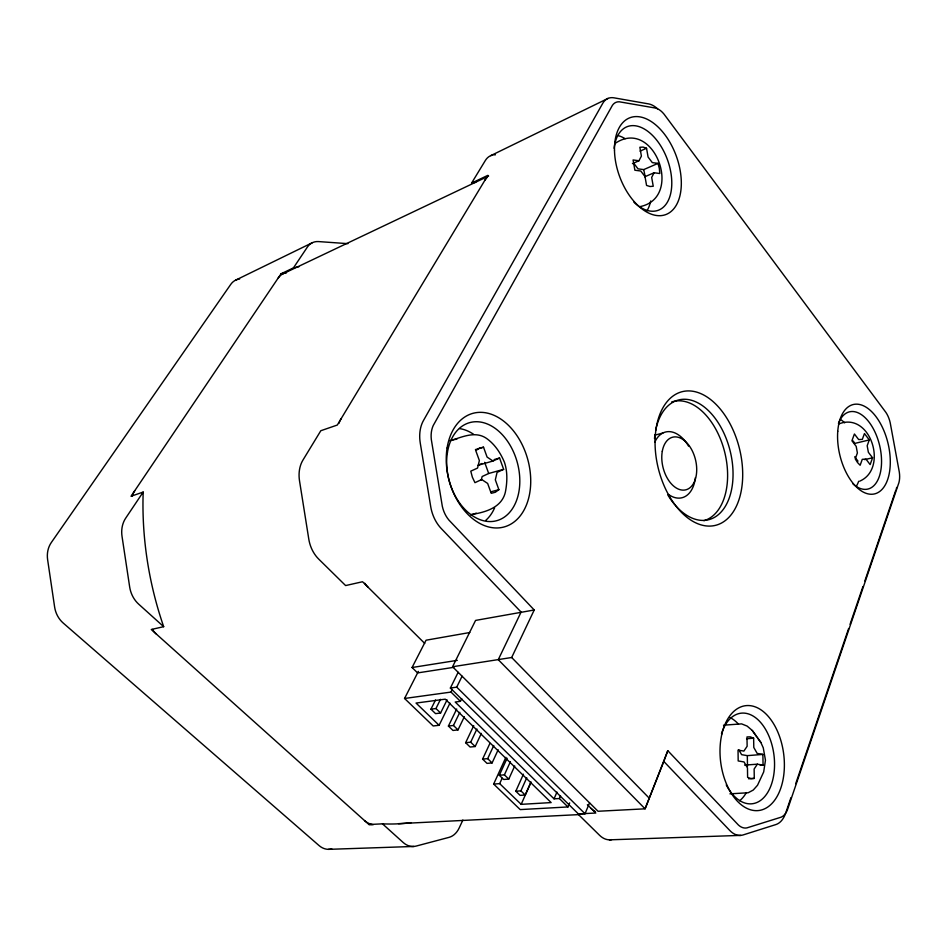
<?xml version="1.0" encoding="UTF-8"?>
<svg xmlns="http://www.w3.org/2000/svg" width="947" height="947" viewBox="0 0 947 947"><rect width="100%" height="100%" fill="white"/><g stroke="black" fill="none" stroke-linecap="round" stroke-linejoin="round"><path stroke-width="1.42" d="M763.069 765.14L762.88 754.416L757.174 753.421L753.788 747.467L753.634 738.163L750.308 736.849L746.982 736.944L747.136 746.283L743.869 751.089L738.033 750.071L738.187 760.95L744.034 761.944L747.467 767.922L747.609 777.345L750.971 778.6L754.286 778.41L754.132 769.023L757.363 764.182L763.069 765.14L760.228 765.354M747.479 766.277L747.313 755.647L741.619 754.664L738.909 749.941M872.566 457.792L870.139 464.586L865.937 459.106L862.279 459.331L860.136 465.261L857.52 462.527L855.236 458.881L857.39 452.95L856.183 446.345L851.921 440.769L854.419 433.986L858.657 439.562L862.326 439.384L864.445 433.548L869.275 439.929L867.18 445.753L868.375 452.311L872.566 457.792L864.611 459.626M481.254 480.236L482.141 476.53L488.699 473.488L503.65 469.333L499.566 458.017L494.145 459.579M790.946 797.658L785.702 813.035A27.901 16.573 83.6 0 1 775.889 824.565L743.135 834.934A28.564 17.33 83.9 0 1 729.735 830.424L663.823 761.447L667.789 750.675L738.423 825.026A21.485 12.986 83.9 0 0 746.852 827.903L781.275 817.131A20.988 12.418 83.5 0 0 787.359 810.005L898.916 482.639A18.1 9.624 77.1 0 0 899.319 472.151L890.216 422.812A18.064 9.588 76.3 0 0 885.93 412.454L664.036 114.137A20.432 11.707 69.3 0 0 655.703 108.088L619.362 101.803A20.929 12.216 68.7 0 0 612.437 105.283L433.241 425.511A24.03 16.892 73.3 0 0 431.311 439.479L442.308 506.243A24.066 16.999 75.3 0 0 448.925 520.081L534.226 609.986L511.676 657.502L452.559 666.747L475.572 620.415L534.226 609.986M795.717 783.678L848.642 628.5M850.063 624.31L862.942 586.56M864.848 580.973L895.838 490.096M667.789 750.675L645.085 808.821L598.031 811.259L452.559 666.747M663.823 761.447L645.085 808.821L498.264 659.68L521.087 612.082L441.231 528.521A31.973 22.669 75.3 0 1 430.707 506.586L420.267 443.089A31.938 22.515 73.3 0 1 423.451 420.551L602.706 103.401A27.818 16.312 68.7 0 1 613.952 97.825L648.529 103.886A27.167 15.626 69.3 0 1 657.561 108.798M458.147 672.299L450.381 688.043L578.51 814.065L585.021 813.733L589.567 802.855M505.899 757.328L493.647 784.069L520.211 809.59L567.951 806.951L569.68 802.89M461.71 698.685L460.42 701.336L455.223 702.023L554.042 798.842L559.369 798.522L560.529 795.811M554.042 798.842L556.966 792.083M523.431 774.196L515.807 791.207L520.104 795.362L525.218 795.03L531.042 781.914M493.647 784.069L499.673 783.631L521.181 804.346L530.699 782.897M515.807 791.207L520.909 790.863L526.769 777.736M507.107 758.239L499.318 775.262L503.674 779.476L508.776 779.097L514.73 765.969M499.673 783.631L502.123 778.256M499.318 775.262L504.408 774.859L510.397 761.731M462.87 820.055L459.248 827.844A22.823 16.513 86.2 0 1 448.996 837.373L416.159 846.073A23.261 17.129 86.8 0 1 403.162 842.475L382.493 823.843L368.951 824.529L151.248 629.495L163.677 626.677A283.899 211.631 75.8 0 1 143.186 492.061L131.029 496.252L281.046 273.79L293.428 267.894A283.899 211.631 75.8 0 1 298.897 266.746M489.93 743.371L482.591 759.092L487.018 763.377L492.097 762.927L498.169 749.787M482.591 759.092L487.669 758.642L493.778 745.49M473.749 725.651L465.628 742.697L470.114 747.029L475.169 746.532L481.384 733.38M465.628 742.697L470.683 742.176L476.921 729.024M456.714 709.007L448.416 726.053L452.974 730.457L458.005 729.9L464.35 716.737M448.416 726.053L453.447 725.473L459.828 712.322M418.361 671.399L404.558 698.472L433.181 725.97L439.112 725.284L449.979 703.136M435.525 699.987L430.956 709.173L435.573 713.636L440.592 713.008L447.067 699.857M404.558 698.472L450.997 692.079L452.311 689.428M450.381 688.043L456.714 687.143L462.089 676.205M430.956 709.173L435.963 708.534L440.521 699.312M453.814 667.327L417.591 672.915L412.063 667.517L426.067 640.208L469.783 632.525M654.093 172.756L651.678 177.42L653.241 186.251L650.033 186.512L646.564 185.434L645.002 176.568L640.752 171.005L634.892 170.235L633.081 159.948L638.941 160.765L641.403 156.113L639.852 147.27L643.084 147.093L646.541 148.241L648.091 157.06L652.305 162.6L658.023 163.381L659.349 168.507L659.81 173.514L654.093 172.756L644.99 176.675M475.761 182.321A322.323 214.874 75.9 0 0 471.582 183.102L485.326 160.528A25.806 16.454 67.7 0 1 492.996 154.977M143.186 492.061L125.691 518.151A25.415 21.177 71.5 0 0 122.033 536.404L129.668 586.962A25.427 21.296 74.7 0 0 138.712 604.186L163.677 626.677M293.428 267.894L307.349 247.12A22.764 16.288 65.9 0 1 318.559 241.58L347.928 243.663M503.65 469.333L497.08 472.387L495.328 479.833L498.88 489.682L495.34 492.251L491.233 493.328L487.646 483.444L481.715 479.525L474.956 482.674L472.352 477.158L470.777 471.156L477.56 468.067L479.371 460.573L475.773 450.642L479.383 448.156L483.526 447.197L487.089 457.081L492.985 461.023L499.566 458.017M235.566 280.182L312.214 242.775M490.735 155.651L608.033 98.405M471.582 183.102L487.859 175.349L337.31 425.037L320.808 430.731L302.969 460.041A29.298 22.183 72.7 0 0 299.524 480.875L308.793 539.139A29.333 22.314 75.2 0 0 318.76 559.144L345.619 585.566L362.547 581.742L424.73 643.415M283.07 273.754L488.616 176.059M614.757 143.684C653.915 116.09 684.799 198.278 639.474 206.73M482.011 463.497L478.069 465.297L492.985 461.023M640.054 151.141L646.541 148.241M632.442 163.63L638.941 160.765M633.803 163.358L638.018 168.838L643.735 169.596L658.023 163.381M859.793 481.123C888.546 468.753 870.743 411.223 838.888 423.925M475.406 449.6L483.526 447.197M655.857 434.91L662.983 432.968M490.712 491.848L498.88 489.682M470.742 514.612C485.515 512.398 503.212 507.438 505.745 490.084C507.296 480.898 507.45 471.275 504.479 462.361C500.714 453.329 495.21 444.841 487.279 438.958C475.785 430.198 461.852 437.194 449.92 440.84A38.578 27.084 74.6 0 1 456.821 439.278M869.275 439.929L854.75 443.421L853.247 441.018M412.063 667.517L457.318 660.343M723.508 725.201L741.596 723.875L747.124 726.089L752.285 730.468L760.843 742.46L763.27 747.846L765.46 760.204L763.696 771.923L757.541 785.229L753.244 790.058L748.154 792.757L729.936 793.846M746.567 738.79L753.634 738.163M747.313 755.647L762.88 754.416M744.602 765.117L757.363 764.182M748.604 778.789L754.286 778.41M521.181 804.346L551.142 802.583L445.268 699.17L416.053 703.065L439.112 725.284M398.545 823.665L578.664 814.621M328.514 849.352L413.934 846.452M609.466 839.835L740.897 835.384M435.963 708.534L440.592 713.008M453.447 725.473L458.005 729.9M470.683 742.176L475.169 746.532M487.669 758.642L492.097 762.927M504.408 774.859L508.776 779.097M520.909 790.863L525.218 795.03M450.997 692.079L460.42 701.336M559.369 798.522L567.951 806.951M456.714 687.143L585.021 813.733M587.377 804.701L595.781 813.035L577.859 813.935L599.498 835.23A26.445 17.413 84.9 0 0 611.738 839.634M511.676 657.502L649.062 797.99M854.656 456.809L857.994 461.153M752.285 730.468L756.724 736.707M757.73 738.08L760.843 742.46M484.651 462.302L488.699 473.488M643.735 169.596L645.274 177.16M331.805 848.938A21.899 16.845 87.9 0 1 319.068 845.576L63.236 623.067A23.793 20.692 74.4 0 1 54.618 607.003L47.622 559.689A23.782 20.574 70.6 0 1 51.316 542.524L230.748 284.396A21.461 16.075 64.8 0 1 239.627 278.998M411.152 822.647A283.899 211.631 75.8 0 1 382.493 823.843M373.307 824.671A281.235 211.181 75.8 0 1 368.951 824.529M281.046 273.79A281.235 211.181 75.8 0 1 286.503 272.629M721.484 733.7A45.634 27.534 82.8 0 1 761.731 723.78A45.634 27.534 82.8 0 1 768.076 791.834A45.634 27.534 82.8 0 1 726.254 784.897M730.066 717.542A45.065 27.593 82.9 0 1 738.494 724.183M746.366 792.592A45.065 27.593 82.9 0 1 739.583 800.795M494.18 154.835A25.806 16.454 67.7 0 1 495.411 154.799M671.612 401.99A61.543 37.608 76 0 1 724.159 450.062A61.543 37.608 76 0 1 703.905 520.708M655.608 430.613A61.744 37.584 76 0 1 706.509 408.867A61.744 37.584 76 0 1 729.924 495.991A61.744 37.584 76 0 1 675.827 505.887M674.903 504.834A61.744 37.584 76 0 1 667.813 494.938M654.507 438.639A61.744 37.584 76 0 1 654.957 434.543M459.532 428.577A50.155 35.217 74.6 0 1 473.536 434.259M494.63 507.817A50.155 35.217 74.6 0 1 485.847 520.282M614.141 148.336A44.604 26.125 69.8 0 1 648.494 131.846A44.604 26.125 69.8 0 1 670.855 192.75A44.604 26.125 69.8 0 1 633.91 202.196M617.657 135.492A44.059 26.196 69.6 0 1 625.174 138.7M650.707 200.965A44.059 26.196 69.6 0 1 646.931 210.85M838.438 423.427A39.703 21.509 76.6 0 1 867.748 420.48A39.703 21.509 76.6 0 1 880.296 473.027A39.703 21.509 76.6 0 1 852.833 483.739M840.356 419.414A39.265 21.615 76.6 0 1 844.724 422.812M858.68 481.254A39.265 21.615 76.6 0 1 856.313 486.261M896.702 487.421A24.077 12.856 77.1 0 1 896.312 488.699M476.211 513.096A38.578 27.084 74.6 0 1 470.801 514.789M695.406 477.584A33.891 20.917 76 0 1 668.535 494.464M654.886 441.989A33.891 20.917 76 0 1 688.576 446.144M372.124 824.458A23.225 17.472 86.3 0 1 364.524 820.552M156.468 634.17A24.882 20.751 76.9 0 1 152.337 629.412M132.107 496.121A24.835 20.503 70.2 0 1 134.699 490.818M278.039 278.24A22.799 16.691 66 0 1 286.195 272.689M595.497 811.674A26.99 17.875 84.2 0 1 591.094 808.395M368.217 587.377A29.298 21.805 76.8 0 1 364.725 583.234M484.9 180.261A26.409 16.951 68.1 0 1 487.16 177.409M338.967 423.297A29.227 21.521 71.9 0 1 341.05 418.834M447.446 452.335A50.866 35.264 74.6 0 0 494.606 521.17A50.866 35.264 74.6 0 0 507.663 441.42A50.866 35.264 74.6 0 0 447.446 452.335M656.117 428.458A68.882 41.775 76 0 0 711.978 525.964A68.882 41.775 76 0 0 728.563 421.084A68.882 41.775 76 0 0 656.117 428.458M837.752 431.311A45.941 24.8 76.6 0 0 874.259 493.967A45.941 24.8 76.6 0 0 879.763 422.338A45.941 24.8 76.6 0 0 837.752 431.311M614.485 150.123A51.635 30.126 69.8 0 0 665.256 214.768A51.635 30.126 69.8 0 0 663.977 133.539A51.635 30.126 69.8 0 0 614.485 150.123M447.102 447.943A58.915 40.709 74.6 0 0 501.78 527.491A58.915 40.709 74.6 0 0 516.553 435.028A58.915 40.709 74.6 0 0 447.102 447.943M721.898 733.972A52.831 31.76 82.8 0 0 757.908 810.608A52.831 31.76 82.8 0 0 776.789 729.735A52.831 31.76 82.8 0 0 721.898 733.972M662.284 451.305A27.132 16.691 76 0 0 684.101 490.108A27.132 16.691 76 0 0 691.357 449.091A27.132 16.691 76 0 0 662.284 451.305"/></g></svg>
